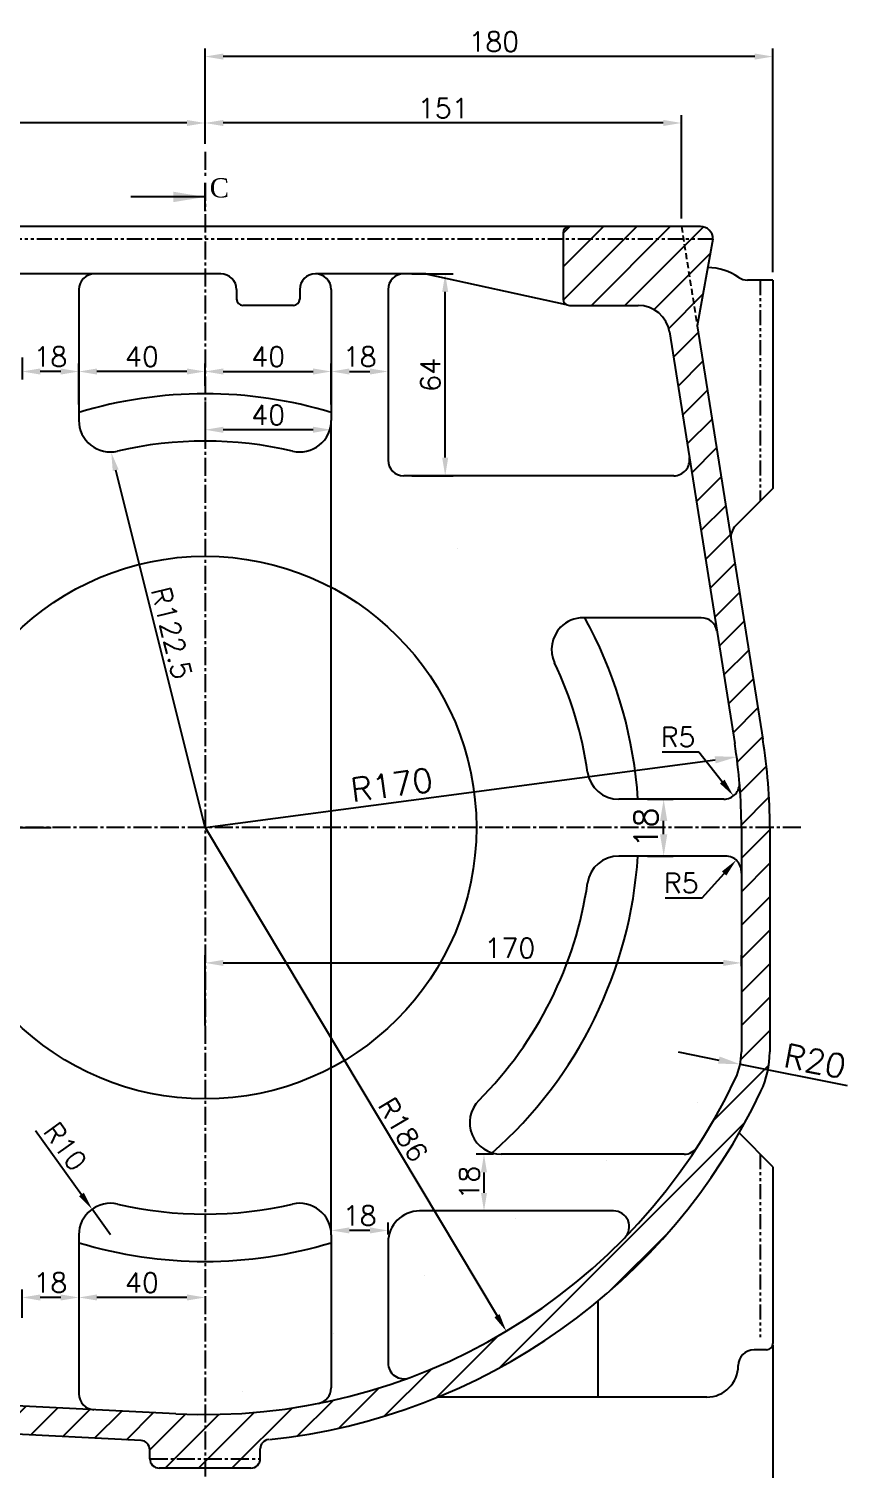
# Model space of a CAD drawing. Header units: millimetres. Extents: x -3508 to 12243, y -3609 to 4092.
# Drawn here: x -1844.2 to -1584.8, y -454.4 to 2.1 of the extents above; entities that cross this region are included whole.
import ezdxf

# ---------------------------------------------------------------- set-up
doc = ezdxf.new("R2010")
doc.units = ezdxf.units.MM
doc.header["$LTSCALE"] = 0.3
doc.header["$PDSIZE"] = -50
for name, pattern in [('CENTER2', [28.575, 19.05, -3.175, 3.175, -3.175]), ('HIDDEN', [9.525, 6.35, -3.175]), ('PHANTOM2', [31.75, 15.875, -3.175, 3.175, -3.175, 3.175, -3.175])]:
    doc.linetypes.add(name, pattern=pattern)
doc.layers.add('AM_5', color=3, linetype='Continuous', lineweight=25)
doc.layers.add('AM_8', color=1, linetype='Continuous', lineweight=25)
for name, color, linetype in [('center', 1, 'CENTER2'), ('CHAIN ...', 8, 'PHANTOM2'), ('h', 4, 'HIDDEN')]:
    doc.layers.add(name, color=color, linetype=linetype)
doc.styles.add('ROMANTIC', font='romantic.ttf')
doc.styles.add('rs', font='romans.shx')
doc.styles.get("Standard").update_dxf_attribs({"font": 'romans.shx', "width": 1.2})
doc.dimstyles.new('ISO-25', dxfattribs={"dimscale": 2.5, "dimtxt": 2.5, "dimasz": 2.5, "dimexe": 0.7, "dimexo": 0.625, "dimtad": 1, "dimdec": 3, "dimlfac": -1, "dimzin": 9, "dimdsep": 46, "dimtxsty": 'Standard', "dimcen": 2.5, "dimclrd": 1, "dimclre": 1, "dimclrt": 7, "dimazin": 0, "dimtfac": 0.65, "dimtdec": 3, "dimtmove": 0, "dimatfit": 3, "dimfxl": 0, "dimtolj": 1, "dimarcsym": 0})
doc.dimstyles.new('sarab', dxfattribs={"dimscale": 3, "dimtxt": 2.5, "dimasz": 2.3, "dimexe": 1, "dimexo": 1, "dimtad": 1, "dimdec": 3, "dimdsep": 46, "dimtxsty": 'rs', "dimcen": 0, "dimclrd": 1, "dimclre": 1, "dimclrt": 7, "dimadec": 3, "dimazin": 2, "dimtfac": 1, "dimtdec": 3, "dimtmove": 0, "dimatfit": 3, "dimfxl": 0, "dimarcsym": 0})
doc.dimstyles.new('sarab$0', dxfattribs={"dimscale": 3, "dimtxt": 2.5, "dimasz": 2.3, "dimexe": 1, "dimexo": 1, "dimtad": 1, "dimdec": 3, "dimdsep": 46, "dimtxsty": 'rs', "dimcen": 0, "dimclrd": 1, "dimclre": 1, "dimclrt": 7, "dimadec": 3, "dimazin": 2, "dimtfac": 1, "dimtdec": 3, "dimtmove": 0, "dimatfit": 3, "dimfxl": 0, "dimarcsym": 0})
doc.dimstyles.new('sarab$4', dxfattribs={"dimscale": 3, "dimtxt": 2.5, "dimasz": 2.3, "dimexe": 1, "dimexo": 1, "dimtad": 1, "dimdec": 3, "dimdsep": 46, "dimtxsty": 'rs', "dimcen": 0, "dimclrd": 1, "dimclre": 1, "dimclrt": 7, "dimadec": 3, "dimazin": 2, "dimtfac": 1, "dimtdec": 3, "dimtmove": 0, "dimatfit": 2, "dimfxl": 0, "dimarcsym": 0})

# ---------------------------------------------------------------- blocks, each defined once
blk = doc.blocks.new('*D1244')
at = {"color": 1, "lineweight": -2, "transparency": 16777216}
for p, q in [((-1828.29, -116.99), (-1828.29, -104)), ((-1788.29, -111.05), (-1788.29, -104)), ((-1794.04, -106.5), (-1822.54, -106.5))]:
    blk.add_line(p, q, dxfattribs=at)
at = {"color": 1, "transparency": 16777216}
for points in [[(-1822.54, -105.54), (-1822.54, -107.46), (-1828.29, -106.5)], [(-1794.04, -105.54), (-1794.04, -107.46), (-1788.29, -106.5)]]:
    blk.add_solid(points, dxfattribs=at)
at = {"layer": 'Defpoints', "color": 0, "transparency": 16777216}
for p in [(-1828.29, -106.5), (-1788.29, -113.55), (-1828.29, -119.49)]:
    blk.add_point(p, dxfattribs=at)
at = {"color": 7, "transparency": 16777216, "insert": (-1808.29, -101.81), "char_height": 6.25, "attachment_point": 5, "style": 'rs'}
blk.add_mtext('40', dxfattribs=at)
blk = doc.blocks.new('*D1197')
at = {"color": 1, "lineweight": -2, "transparency": 16777216}
for p, q in [((-2217.29, -319.1), (-2217.29, -483.8)), ((-1608.29, -415.05), (-1608.29, -483.8)), ((-1614.04, -481.3), (-2211.54, -481.3))]:
    blk.add_line(p, q, dxfattribs=at)
at = {"color": 1, "transparency": 16777216}
for points in [[(-2211.54, -480.34), (-2211.54, -482.26), (-2217.29, -481.3)], [(-1614.04, -480.34), (-1614.04, -482.26), (-1608.29, -481.3)]]:
    blk.add_solid(points, dxfattribs=at)
at = {"layer": 'Defpoints', "color": 0, "transparency": 16777216}
for p in [(-2217.29, -316.6), (-1608.29, -412.55), (-2217.29, -481.3)]:
    blk.add_point(p, dxfattribs=at)
at = {"color": 7, "transparency": 16777216, "insert": (-1941.44, -474.98), "char_height": 6.25, "attachment_point": 5, "style": 'rs'}
blk.add_mtext('(609)', dxfattribs=at)
blk = doc.blocks.new('*D1344')
at = {"color": 1, "lineweight": -2, "transparency": 16777216}
for p, q in [((-1788.29, -25.24), (-1788.29, -4.18)), ((-1608.29, -75.05), (-1608.29, -4.18)), ((-1614.04, -6.68), (-1782.54, -6.68))]:
    blk.add_line(p, q, dxfattribs=at)
at = {"color": 1, "transparency": 16777216}
for points in [[(-1782.54, -5.72), (-1782.54, -7.64), (-1788.29, -6.68)], [(-1614.04, -5.72), (-1614.04, -7.64), (-1608.29, -6.68)]]:
    blk.add_solid(points, dxfattribs=at)
at = {"layer": 'Defpoints', "color": 0, "transparency": 16777216}
for p in [(-1788.29, -6.68), (-1788.29, -27.74), (-1608.29, -77.55)]:
    blk.add_point(p, dxfattribs=at)
at = {"color": 7, "transparency": 16777216, "insert": (-1696.77, -1.99), "char_height": 6.25, "attachment_point": 5, "style": 'rs'}
blk.add_mtext('180', dxfattribs=at)
blk = doc.blocks.new('*D1345')
at = {"color": 1, "lineweight": -2, "transparency": 16777216}
for p, q in [((-1788.29, -111.05), (-1788.29, -104)), ((-1748.29, -116.99), (-1748.29, -104)), ((-1782.54, -106.5), (-1754.04, -106.5))]:
    blk.add_line(p, q, dxfattribs=at)
at = {"color": 1, "transparency": 16777216}
for points in [[(-1782.54, -105.54), (-1782.54, -107.46), (-1788.29, -106.5)], [(-1754.04, -105.54), (-1754.04, -107.46), (-1748.29, -106.5)]]:
    blk.add_solid(points, dxfattribs=at)
at = {"layer": 'Defpoints', "color": 0, "transparency": 16777216}
for p in [(-1748.29, -106.5), (-1788.29, -113.55), (-1748.29, -119.49)]:
    blk.add_point(p, dxfattribs=at)
at = {"color": 7, "transparency": 16777216, "insert": (-1768.29, -101.81), "char_height": 6.25, "attachment_point": 5, "style": 'rs'}
blk.add_mtext('40', dxfattribs=at)
blk = doc.blocks.new('*D1246')
at = {"color": 1, "lineweight": -2, "transparency": 16777216}
for p, q in [((-1722.79, -75.55), (-1709.67, -75.55)), ((-1712.17, -133.8), (-1712.17, -81.3)), ((-1722.79, -139.55), (-1709.67, -139.55))]:
    blk.add_line(p, q, dxfattribs=at)
at = {"color": 1, "transparency": 16777216}
for points in [[(-1713.13, -81.3), (-1711.21, -81.3), (-1712.17, -75.55)], [(-1713.13, -133.8), (-1711.21, -133.8), (-1712.17, -139.55)]]:
    blk.add_solid(points, dxfattribs=at)
at = {"layer": 'Defpoints', "color": 0, "transparency": 16777216}
for p in [(-1725.29, -75.55), (-1712.17, -75.55), (-1725.29, -139.55)]:
    blk.add_point(p, dxfattribs=at)
at = {"color": 7, "transparency": 16777216, "insert": (-1716.85, -107.55), "char_height": 6.25, "attachment_point": 5, "rotation": 90, "style": 'rs'}
blk.add_mtext('64', dxfattribs=at)
blk = doc.blocks.new('*D1245')
at = {"color": 1, "lineweight": -2, "transparency": 16777216}
for p, q in [((-1742.54, -106.5), (-1736.04, -106.5)), ((-1730.29, -107.41), (-1730.29, -109))]:
    blk.add_line(p, q, dxfattribs=at)
at = {"color": 1, "transparency": 16777216}
for points in [[(-1742.54, -105.54), (-1742.54, -107.46), (-1748.29, -106.5)], [(-1736.04, -105.54), (-1736.04, -107.46), (-1730.29, -106.5)]]:
    blk.add_solid(points, dxfattribs=at)
at = {"layer": 'Defpoints', "color": 0, "transparency": 16777216}
for p in [(-1730.29, -104.91), (-1748.29, -106.5), (-1730.29, -106.5)]:
    blk.add_point(p, dxfattribs=at)
at = {"color": 7, "transparency": 16777216, "insert": (-1739.29, -101.81), "char_height": 6.25, "attachment_point": 5, "style": 'rs'}
blk.add_mtext('18', dxfattribs=at)
blk = doc.blocks.new('*D1247')
at = {"color": 1, "lineweight": -2, "transparency": 16777216}
for p, q in [((-1846.29, -102.05), (-1846.29, -109)), ((-1834.04, -106.5), (-1840.54, -106.5))]:
    blk.add_line(p, q, dxfattribs=at)
at = {"color": 1, "transparency": 16777216}
for points in [[(-1840.54, -105.54), (-1840.54, -107.46), (-1846.29, -106.5)], [(-1834.04, -105.54), (-1834.04, -107.46), (-1828.29, -106.5)]]:
    blk.add_solid(points, dxfattribs=at)
at = {"layer": 'Defpoints', "color": 0, "transparency": 16777216}
for p in [(-1846.29, -99.55), (-1846.29, -106.5), (-1828.29, -106.5)]:
    blk.add_point(p, dxfattribs=at)
at = {"color": 7, "transparency": 16777216, "insert": (-1837.29, -101.81), "char_height": 6.25, "attachment_point": 5, "style": 'rs'}
blk.add_mtext('18', dxfattribs=at)
blk = doc.blocks.new('*D1163')
at = {"color": 1, "lineweight": -2, "transparency": 16777216}
for p, q in [((-1696.91, -354.55), (-1702.38, -354.55)), ((-1699.88, -360.3), (-1699.88, -366.8)), ((-1692.83, -372.55), (-1702.38, -372.55))]:
    blk.add_line(p, q, dxfattribs=at)
at = {"color": 1, "transparency": 16777216}
for points in [[(-1700.83, -360.3), (-1698.92, -360.3), (-1699.88, -354.55)], [(-1700.83, -366.8), (-1698.92, -366.8), (-1699.88, -372.55)]]:
    blk.add_solid(points, dxfattribs=at)
at = {"layer": 'Defpoints', "color": 0, "transparency": 16777216}
for p in [(-1694.41, -354.55), (-1699.88, -372.55), (-1690.33, -372.55)]:
    blk.add_point(p, dxfattribs=at)
at = {"color": 7, "transparency": 16777216, "insert": (-1704.56, -363.55), "char_height": 6.25, "attachment_point": 5, "rotation": 90, "style": 'rs'}
blk.add_mtext('18', dxfattribs=at)
blk = doc.blocks.new('*D1250')
at = {"color": 1, "lineweight": -2, "transparency": 16777216}
for p, q in [((-1748.29, -380.1), (-1748.29, -376.21)), ((-1736.04, -378.71), (-1742.54, -378.71)), ((-1730.29, -380.05), (-1730.29, -376.21))]:
    blk.add_line(p, q, dxfattribs=at)
at = {"color": 1, "transparency": 16777216}
for points in [[(-1742.54, -377.75), (-1742.54, -379.67), (-1748.29, -378.71)], [(-1736.04, -377.75), (-1736.04, -379.67), (-1730.29, -378.71)]]:
    blk.add_solid(points, dxfattribs=at)
at = {"layer": 'Defpoints', "color": 0, "transparency": 16777216}
for p in [(-1748.29, -378.71), (-1748.29, -382.6), (-1730.29, -382.55)]:
    blk.add_point(p, dxfattribs=at)
at = {"color": 7, "transparency": 16777216, "insert": (-1739.29, -374.02), "char_height": 6.25, "attachment_point": 5, "style": 'rs'}
blk.add_mtext('18', dxfattribs=at)
blk = doc.blocks.new('*D1251')
at = {"color": 1, "lineweight": -2, "transparency": 16777216}
for p, q in [((-1788.29, -116.05), (-1788.29, -127.46)), ((-1748.29, -380.1), (-1748.29, -122.46)), ((-1754.04, -124.96), (-1782.54, -124.96))]:
    blk.add_line(p, q, dxfattribs=at)
at = {"color": 1, "transparency": 16777216}
for points in [[(-1782.54, -124), (-1782.54, -125.92), (-1788.29, -124.96)], [(-1754.04, -124), (-1754.04, -125.92), (-1748.29, -124.96)]]:
    blk.add_solid(points, dxfattribs=at)
at = {"layer": 'Defpoints', "color": 0, "transparency": 16777216}
for p in [(-1788.29, -113.55), (-1788.29, -124.96), (-1748.29, -382.6)]:
    blk.add_point(p, dxfattribs=at)
at = {"color": 7, "transparency": 16777216, "insert": (-1768.29, -120.27), "char_height": 6.25, "attachment_point": 5, "style": 'rs'}
blk.add_mtext('40', dxfattribs=at)
blk = doc.blocks.new('*D1252')
at = {"color": 1, "lineweight": -2, "transparency": 16777216}
for p, q in [((-1828.29, -385.1), (-1828.29, -402.46)), ((-1794.04, -399.96), (-1822.54, -399.96))]:
    blk.add_line(p, q, dxfattribs=at)
at = {"color": 1, "transparency": 16777216}
for points in [[(-1822.54, -399), (-1822.54, -400.92), (-1828.29, -399.96)], [(-1794.04, -399), (-1794.04, -400.92), (-1788.29, -399.96)]]:
    blk.add_solid(points, dxfattribs=at)
at = {"layer": 'Defpoints', "color": 0, "transparency": 16777216}
for p in [(-1828.29, -382.6), (-1828.29, -399.96), (-1788.29, -399.96)]:
    blk.add_point(p, dxfattribs=at)
at = {"color": 7, "transparency": 16777216, "insert": (-1808.29, -395.27), "char_height": 6.25, "attachment_point": 5, "style": 'rs'}
blk.add_mtext('40', dxfattribs=at)
blk = doc.blocks.new('*D1164')
at = {"color": 1, "lineweight": -2, "transparency": 16777216}
for p, q in [((-1846.29, -406.45), (-1846.29, -397.46)), ((-1834.04, -399.96), (-1840.54, -399.96))]:
    blk.add_line(p, q, dxfattribs=at)
at = {"color": 1, "transparency": 16777216}
for points in [[(-1840.54, -399), (-1840.54, -400.92), (-1846.29, -399.96)], [(-1834.04, -399), (-1834.04, -400.92), (-1828.29, -399.96)]]:
    blk.add_solid(points, dxfattribs=at)
at = {"layer": 'Defpoints', "color": 0, "transparency": 16777216}
for p in [(-1846.29, -399.96), (-1828.29, -399.96), (-1846.29, -408.95)]:
    blk.add_point(p, dxfattribs=at)
at = {"color": 7, "transparency": 16777216, "insert": (-1837.29, -395.27), "char_height": 6.25, "attachment_point": 5, "style": 'rs'}
blk.add_mtext('18', dxfattribs=at)
blk = doc.blocks.new('*D1253')
at = {"color": 1, "lineweight": -2, "transparency": 16777216}
for p, q in [((-1648.09, -242.05), (-1639.93, -242.05)), ((-1642.93, -253.15), (-1642.93, -248.95)), ((-1648.09, -260.05), (-1639.93, -260.05))]:
    blk.add_line(p, q, dxfattribs=at)
at = {"color": 1, "transparency": 16777216}
for points in [[(-1644.08, -248.95), (-1641.78, -248.95), (-1642.93, -242.05)], [(-1644.08, -253.15), (-1641.78, -253.15), (-1642.93, -260.05)]]:
    blk.add_solid(points, dxfattribs=at)
at = {"layer": 'Defpoints', "color": 0, "transparency": 16777216}
for p in [(-1651.09, -242.05), (-1642.93, -242.05), (-1651.09, -260.05)]:
    blk.add_point(p, dxfattribs=at)
at = {"color": 7, "transparency": 16777216, "insert": (-1648.56, -251.05), "char_height": 7.5, "attachment_point": 5, "rotation": 90, "style": 'rs'}
blk.add_mtext('18', dxfattribs=at)
blk = doc.blocks.new('*D1254')
at = {"color": 1, "lineweight": -2, "transparency": 16777216}
blk.add_line((-1788.29, -251.05), (-1816.62, -137.78), dxfattribs=at)
at = {"color": 1, "transparency": 16777216}
blk.add_solid([(-1815.69, -137.55), (-1817.55, -138.02), (-1818.01, -132.21)], dxfattribs=at)
at = {"layer": 'Defpoints', "color": 0, "transparency": 16777216}
for p in [(-1818.01, -132.21), (-1788.29, -251.05)]:
    blk.add_point(p, dxfattribs=at)
at = {"color": 7, "transparency": 16777216, "insert": (-1798.88, -189.4), "char_height": 6.25, "attachment_point": 5, "rotation": 284.0399, "style": 'rs'}
blk.add_mtext('R122.5', dxfattribs=at)
blk = doc.blocks.new('*D1269')
at = {"color": 1, "lineweight": -2, "transparency": 16777216}
for p, q in [((-2007.29, -91.55), (-2007.29, -25.24)), ((-1794.04, -27.74), (-2001.54, -27.74))]:
    blk.add_line(p, q, dxfattribs=at)
at = {"color": 1, "transparency": 16777216}
for points in [[(-2001.54, -26.78), (-2001.54, -28.7), (-2007.29, -27.74)], [(-1794.04, -26.78), (-1794.04, -28.7), (-1788.29, -27.74)]]:
    blk.add_solid(points, dxfattribs=at)
at = {"layer": 'Defpoints', "color": 0, "transparency": 16777216}
for p in [(-2007.29, -27.74), (-1788.29, -27.74), (-2007.29, -94.05)]:
    blk.add_point(p, dxfattribs=at)
at = {"color": 7, "transparency": 16777216, "insert": (-1894.77, -23.05), "char_height": 6.25, "attachment_point": 5, "style": 'rs'}
blk.add_mtext('219', dxfattribs=at)
blk = doc.blocks.new('*D1481')
at = {"color": 1, "lineweight": -2, "transparency": 16777216}
for p, q in [((-1842.01, -347.04), (-1827.47, -367.31)), ((-1818.29, -380.11), (-1824.12, -371.98))]:
    blk.add_line(p, q, dxfattribs=at)
at = {"color": 1, "transparency": 16777216}
blk.add_solid([(-1826.7, -366.75), (-1828.25, -367.87), (-1824.12, -371.98)], dxfattribs=at)
at = {"layer": 'Defpoints', "color": 0, "transparency": 16777216}
for p in [(-1824.12, -371.98), (-1818.29, -380.11)]:
    blk.add_point(p, dxfattribs=at)
at = {"color": 7, "transparency": 16777216, "insert": (-1832.61, -352.1), "char_height": 6.25, "attachment_point": 5, "rotation": 305.6528, "style": 'rs'}
blk.add_mtext('R10', dxfattribs=at)
blk = doc.blocks.new('*D1466')
at = {"color": 1, "lineweight": -2, "transparency": 16777216}
for p, q in [((-1788.29, -34.37), (-1788.29, -25.24)), ((-1637.29, -58.05), (-1637.29, -25.24)), ((-1643.04, -27.74), (-1782.54, -27.74))]:
    blk.add_line(p, q, dxfattribs=at)
at = {"color": 1, "transparency": 16777216}
for points in [[(-1782.54, -26.78), (-1782.54, -28.7), (-1788.29, -27.74)], [(-1643.04, -26.78), (-1643.04, -28.7), (-1637.29, -27.74)]]:
    blk.add_solid(points, dxfattribs=at)
at = {"layer": 'Defpoints', "color": 0, "transparency": 16777216}
for p in [(-1788.29, -27.74), (-1788.29, -36.87), (-1637.29, -60.55)]:
    blk.add_point(p, dxfattribs=at)
at = {"color": 7, "transparency": 16777216, "insert": (-1712.79, -23.05), "char_height": 6.25, "attachment_point": 5, "style": 'rs'}
blk.add_mtext('151', dxfattribs=at)
blk = doc.blocks.new('*D1218')
at = {"color": 1, "lineweight": -2, "transparency": 16777216}
for p, q in [((-1643.43, -227), (-1631.75, -227)), ((-1631.75, -227), (-1624.35, -236.46))]:
    blk.add_line(p, q, dxfattribs=at)
at = {"color": 1, "transparency": 16777216}
blk.add_solid([(-1623.6, -235.87), (-1625.11, -237.05), (-1620.81, -240.98)], dxfattribs=at)
at = {"layer": 'Defpoints', "color": 0, "transparency": 16777216}
for p in [(-1623.89, -237.05), (-1620.81, -240.98)]:
    blk.add_point(p, dxfattribs=at)
at = {"color": 7, "transparency": 16777216, "insert": (-1638.37, -222.32), "char_height": 6.25, "attachment_point": 5, "style": 'rs'}
blk.add_mtext('R5', dxfattribs=at)
blk = doc.blocks.new('_DatumFilled')
at = {"color": 0, "linetype": 'ByBlock'}
blk.add_solid([(0, 0.577), (-1, 0), (0, -0.577)], dxfattribs=at)
blk = doc.blocks.new('*D1458')
at = {"color": 1, "lineweight": -2, "transparency": 16777216}
for p, q in [((-1630.74, -273.33), (-1623.78, -265.6)), ((-1642.42, -273.33), (-1630.74, -273.33))]:
    blk.add_line(p, q, dxfattribs=at)
at = {"color": 1, "transparency": 16777216}
blk.add_solid([(-1624.49, -264.96), (-1623.07, -266.24), (-1619.93, -261.33)], dxfattribs=at)
at = {"layer": 'Defpoints', "color": 0, "transparency": 16777216}
for p in [(-1619.93, -261.33), (-1623.28, -265.05)]:
    blk.add_point(p, dxfattribs=at)
at = {"color": 7, "transparency": 16777216, "insert": (-1637.36, -268.64), "char_height": 6.25, "attachment_point": 5, "style": 'rs'}
blk.add_mtext('R5', dxfattribs=at)
blk = doc.blocks.new('*D1168')
at = {"layer": 'AM_5', "color": 1, "lineweight": -2, "transparency": 16777216}
for p, q in [((-1788.29, -313.76), (-1788.29, -291.43)), ((-1618.29, -294.98), (-1618.29, -291.43)), ((-1782.54, -293.93), (-1624.04, -293.93))]:
    blk.add_line(p, q, dxfattribs=at)
at = {"layer": 'AM_5', "color": 1, "transparency": 16777216}
for points in [[(-1782.54, -292.97), (-1782.54, -294.89), (-1788.29, -293.93)], [(-1624.04, -292.97), (-1624.04, -294.89), (-1618.29, -293.93)]]:
    blk.add_solid(points, dxfattribs=at)
at = {"layer": 'Defpoints', "color": 0, "transparency": 16777216}
for p in [(-1618.29, -293.93), (-1618.29, -297.48), (-1788.29, -316.26)]:
    blk.add_point(p, dxfattribs=at)
at = {"layer": 'AM_5', "color": 7, "transparency": 16777216, "insert": (-1691.67, -289.24), "char_height": 6.25, "attachment_point": 5, "style": 'rs'}
blk.add_mtext('170', dxfattribs=at)
blk = doc.blocks.new('*D1169')
at = {"layer": 'AM_5', "color": 1, "lineweight": -2, "transparency": 16777216}
blk.add_line((-1788.29, -251.05), (-1626.62, -229.56), dxfattribs=at)
at = {"layer": 'AM_5', "color": 1, "transparency": 16777216}
blk.add_solid([(-1626.77, -228.42), (-1626.46, -230.7), (-1619.78, -228.65)], dxfattribs=at)
at = {"layer": 'Defpoints', "color": 0, "transparency": 16777216}
for p in [(-1619.78, -228.65), (-1788.29, -251.05)]:
    blk.add_point(p, dxfattribs=at)
at = {"layer": 'AM_5', "color": 7, "transparency": 16777216, "insert": (-1729.11, -237.51), "char_height": 7.5, "attachment_point": 5, "rotation": 7.5695, "style": 'rs'}
blk.add_mtext('R170', dxfattribs=at)
blk = doc.blocks.new('*D1170')
at = {"layer": 'AM_5', "color": 1, "lineweight": -2, "transparency": 16777216}
for p, q in [((-1638.29, -322.15), (-1625.45, -324.71)), ((-1618.68, -326.05), (-1584.76, -332.8))]:
    blk.add_line(p, q, dxfattribs=at)
at = {"layer": 'AM_5', "color": 1, "transparency": 16777216}
blk.add_solid([(-1625.22, -323.58), (-1625.67, -325.84), (-1618.68, -326.05)], dxfattribs=at)
at = {"layer": 'Defpoints', "color": 0, "transparency": 16777216}
for p in [(-1638.29, -322.15), (-1618.68, -326.05)]:
    blk.add_point(p, dxfattribs=at)
at = {"layer": 'AM_5', "color": 7, "transparency": 16777216, "insert": (-1594.96, -325.04), "char_height": 7.5, "attachment_point": 5, "rotation": 348.7506, "style": 'rs'}
blk.add_mtext('R20', dxfattribs=at)
blk = doc.blocks.new('*D1174')
at = {"layer": 'AM_5', "color": 1, "lineweight": -2, "transparency": 16777216}
blk.add_line((-1788.29, -251.05), (-1695.75, -405.73), dxfattribs=at)
at = {"layer": 'AM_5', "color": 1, "transparency": 16777216}
blk.add_solid([(-1694.93, -405.24), (-1696.58, -406.22), (-1692.8, -410.66)], dxfattribs=at)
at = {"layer": 'Defpoints', "color": 0, "transparency": 16777216}
for p in [(-1788.29, -251.05), (-1692.8, -410.66)]:
    blk.add_point(p, dxfattribs=at)
at = {"layer": 'AM_5', "color": 7, "transparency": 16777216, "insert": (-1725.56, -346.78), "char_height": 6.25, "attachment_point": 5, "rotation": 300.8907, "style": 'rs'}
blk.add_mtext('R186', dxfattribs=at)

msp = doc.modelspace()

# ---------------------------------------------------------------- hatches: boundary and pattern name
at = {"layer": 'AM_8'}
h = msp.add_hatch(dxfattribs=at)
h.set_pattern_fill('_U', color=256, scale=7.5, angle=45, style=0, pattern_type=0)
h.set_pattern_definition([(45, (-6131.779, -43.694), (-5.303301, 5.303301), [])])
edge = h.paths.add_edge_path()
edge.add_line((-2169.2941, -60.5462), (-2202.2941, -60.5462))
edge.add_line((-2202.2941, -60.5462), (-2202.5378, -64.5462))
edge.add_line((-2202.5378, -64.5462), (-2167.2941, -64.5462))
edge.add_line((-2167.2941, -64.5462), (-2167.2941, -62.5462))
edge.add_arc((-2169.2941, -62.5462), 2, 0, 90)
edge = h.paths.add_edge_path()
edge.add_line((-1632.2941, -92.0427), (-1674.7941, -64.5462))
edge.add_line((-1674.7941, -64.5462), (-1674.7941, -83.5462))
edge.add_arc((-1672.7941, -83.5462), 2, 180, 270)
edge.add_line((-1672.7941, -85.5462), (-1650.9759, -85.5462))
edge.add_arc((-1650.9759, -95.5462), 10, 9.020304, 90, ccw=False)
edge.add_line((-1641.0996, -93.9784), (-1620.3966, -224.3929))
edge.add_arc((-1788.2941, -251.0462), 170, 0, 9.020304, ccw=False)
edge.add_line((-1618.2941, -251.0462), (-1609.2941, -251.0462))
edge.add_arc((-1788.2941, -251.0462), 179, 360, 369.020304)
edge.add_line((-1611.5079, -222.9818), (-1632.2941, -92.0427))
edge = h.paths.add_edge_path()
edge.add_arc((-1631.2941, -64.5462), 4, 360, 450)
edge.add_line((-1631.2941, -60.5462), (-1672.7941, -60.5462))
edge.add_arc((-1672.7941, -62.5462), 2, 90, 180)
edge.add_line((-1674.7941, -62.5462), (-1674.7941, -64.5462))
edge.add_line((-1674.7941, -64.5462), (-1632.2941, -92.0427))
edge.add_line((-1632.2941, -92.0427), (-1627.2941, -64.5462))
edge = h.paths.add_edge_path()
edge.add_line((-1788.2941, -451.0462), (-1805.7941, -451.0462))
edge.add_arc((-1802.7941, -451.0462), 3, 180, 270)
edge.add_line((-1802.7941, -454.0462), (-1788.2941, -454.0462))
edge.add_line((-1788.2941, -454.0462), (-1788.2941, -451.0462))
edge = h.paths.add_edge_path()
edge.add_line((-1770.7941, -451.0462), (-1788.2941, -451.0462))
edge.add_line((-1788.2941, -451.0462), (-1788.2941, -454.0462))
edge.add_line((-1788.2941, -454.0462), (-1773.7941, -454.0462))
edge.add_arc((-1773.7941, -451.0462), 3, 270, 360)
edge = h.paths.add_edge_path()
edge.add_line((-2095.5441, -421.937), (-2101.1792, -421.6556))
edge.add_arc((-2062.7344, -428.0808), 38.978, 170.512034, 183.771178)
edge.add_line((-2101.628, -430.6445), (-2095.5441, -430.9482))
edge.add_line((-2095.5441, -430.9482), (-2095.5441, -421.937))
h.paths.add_polyline_path([(-2095.5441, -421.937), (-2095.5441, -430.9482), (-1971.5441, -437.1395), (-1971.5441, -428.1283)])
edge = h.paths.add_edge_path()
edge.add_line((-1971.5441, -428.1283), (-1971.5441, -437.1395))
edge.add_line((-1971.5441, -437.1395), (-1808.7751, -445.2665))
edge.add_arc((-1808.7941, -448.2665), 3, 0, 89.63529, ccw=False)
edge.add_line((-1805.7941, -448.2665), (-1805.7941, -451.0462))
edge.add_line((-1805.7941, -451.0462), (-1788.2941, -451.0462))
edge.add_line((-1788.2941, -451.0462), (-1788.2941, -437.0462))
edge.add_arc((-1788.2941, -251.0462), 186, 267.141606, 270, ccw=False)
edge.add_line((-1797.5695, -436.8148), (-1971.5441, -428.1283))
edge = h.paths.add_edge_path()
edge.add_arc((-1638.2941, -322.1518), 29, 334.637316, 360)
edge.add_line((-1609.2941, -322.1518), (-1609.2941, -251.0462))
edge.add_line((-1609.2941, -251.0462), (-1618.2941, -251.0462))
edge.add_line((-1618.2941, -251.0462), (-1618.2941, -264.622))
edge.add_arc((-1623.2761, -265.0462), 5, -4.867312, 4.867312, ccw=False)
edge.add_line((-1618.2941, -265.4705), (-1618.2941, -322.1518))
edge.add_arc((-1638.2941, -322.1518), 20, -25.362684, 0, ccw=False)
edge.add_arc((-1788.2941, -251.0462), 186, 270, 334.637316, ccw=False)
edge.add_line((-1788.2941, -437.0462), (-1788.2941, -451.0462))
edge.add_line((-1788.2941, -451.0462), (-1770.7941, -451.0462))
edge.add_line((-1770.7941, -451.0462), (-1770.7941, -447.9712))
edge.add_arc((-1767.7941, -447.9712), 3, 91.103708, 180, ccw=False)
edge.add_arc((-1788.2941, -251.0462), 195, 276.01748, 334.637316)
edge = h.paths.add_edge_path()
edge.add_line((-2204.8815, -251.0462), (-2213.8982, -251.0462))
edge.add_line((-2213.8982, -251.0462), (-2217.2941, -306.7962))
edge.add_line((-2217.2941, -306.7962), (-2217.2941, -316.6025))
edge.add_arc((-2208.8997, -316.0566), 8.4121, 90.586152, 183.720701, ccw=False)
edge.add_line((-2208.9858, -307.6449), (-2208.2941, -307.0701))
edge.add_line((-2208.2941, -307.0701), (-2204.8815, -251.0462))
edge = h.paths.add_edge_path()
edge.add_arc((-2208.8997, -316.0566), 8.4121, 90.586152, 183.720701)
edge.add_line((-2217.2941, -316.6025), (-2216.9905, -316.8016))
edge.add_arc((-2096.7289, -309.7812), 120.4663, 183.340898, 267.215703)
edge.add_line((-2102.5807, -430.1053), (-2101.628, -430.6445))
edge.add_arc((-2062.7344, -428.0808), 38.978, 170.512034, 183.771178, ccw=False)
edge.add_line((-2101.1792, -421.6556), (-2102.6606, -421.7083))
edge.add_arc((-2095.2189, -308.5457), 113.4071, 179.828343, 266.237568, ccw=False)
edge.add_line((-2208.6254, -308.2059), (-2208.9858, -307.6449))
edge = h.paths.add_edge_path()
edge.add_line((-2169.2941, -85.5462), (-2190.0956, -85.5462))
edge.add_arc((-2190.0956, -90.5462), 5, 90, 176.514209)
edge.add_line((-2195.0864, -90.2422), (-2204.8815, -251.0462))
edge.add_line((-2204.8815, -251.0462), (-2213.8982, -251.0462))
edge.add_line((-2213.8982, -251.0462), (-2202.5378, -64.5462))
edge.add_line((-2202.5378, -64.5462), (-2167.2941, -64.5462))
edge.add_line((-2167.2941, -64.5462), (-2167.2941, -83.5462))
edge.add_arc((-2169.2941, -83.5462), 2, 270, 360, ccw=False)

# ---------------------------------------------------------------- linework, layer by layer
at = {"color": 60}
msp.add_line((-1788.2941, -55.6861), (-1788.2941, -46.6692), dxfattribs=at)
for p, q in [((-1631.2941, -60.5462), (-2202.2941, -60.5462)), ((-1674.7941, -62.5462), (-1674.7941, -83.5462)), ((-1627.2941, -64.5462), (-1632.2941, -92.0427)), ((-1783.2941, -75.5462), (-1853.2941, -75.5462)), ((-1718.2941, -75.5462), (-1753.2941, -75.5462)), ((-1718.2941, -75.5462), (-1673.8607, -85.2381)), ((-1608.2941, -77.5462), (-1616.3327, -77.5462)), ((-1608.2941, -77.5462), (-1608.2941, -143.5462)), ((-1828.2941, -80.5462), (-1828.2941, -121.9871)), ((-1778.2941, -80.5462), (-1778.2941, -83.5462)), ((-1758.2941, -80.5462), (-1758.2941, -83.5462)), ((-1748.2941, -80.5462), (-1748.2941, -121.9871)), ((-1730.2941, -80.5462), (-1730.2941, -134.5462)), ((-1760.2941, -85.5462), (-1776.2941, -85.5462)), ((-1672.7941, -85.5462), (-1650.9759, -85.5462)), ((-1641.0996, -93.9784), (-1620.3966, -224.3929)), ((-1632.2941, -92.0427), (-1611.5079, -222.9818)), ((-1704.3949, -139.5462), (-1725.2941, -139.5462)), ((-1693.1929, -139.5462), (-1704.3949, -139.5462)), ((-1639.7221, -139.5462), (-1693.1929, -139.5462)), ((-1608.2941, -143.5462), (-1620.148, -155.4001)), ((-1708.3949, -162.5462), (-1708.3949, -162.5462)), ((-1630.991, -184.5462), (-1668.4442, -184.5462)), ((-1623.8892, -242.0462), (-1657.1635, -242.0462)), ((-1618.2941, -251.0462), (-1618.2941, -322.1518)), ((-1609.2941, -251.0462), (-1609.2941, -322.1518)), ((-1623.2761, -260.0462), (-1657.1635, -260.0462)), ((-1608.2941, -358.5462), (-1619.0087, -347.8317)), ((-1636.4431, -354.5462), (-1694.4112, -354.5462)), ((-1608.2941, -358.5462), (-1608.2941, -414.5462)), ((-1658.8386, -372.5462), (-1720.2941, -372.5462)), ((-1828.2941, -380.1053), (-1828.2941, -430.5242)), ((-1748.2941, -380.1053), (-1748.2941, -428.63)), ((-1730.2941, -382.5462), (-1730.2941, -420.7283)), ((-1663.7941, -401.1287), (-1663.7941, -431.5462)), ((-1610.2931, -416.5462), (-1614.2941, -416.5462)), ((-1610.2931, -416.5462), (-1614.2941, -416.5462)), ((-1610.2941, -416.5462), (-1614.2941, -416.5462)), ((-1610.2941, -416.5462), (-1614.2941, -416.5462)), ((-1797.5695, -436.8148), (-2101.1792, -421.6556)), ((-1808.5143, -445.2796), (-2101.628, -430.6445)), ((-1637.2941, -431.5462), (-1714.5056, -431.5462)), ((-1629.2941, -431.5462), (-1714.5056, -431.5462)), ((-1805.7941, -451.0462), (-1805.7941, -448.2665)), ((-1770.7941, -451.0462), (-1770.7941, -447.9712)), ((-1773.7941, -454.0462), (-1802.7941, -454.0462))]:
    msp.add_line(p, q)
at = {"color": 1}
msp.add_line((-1849.5446, -251.0462), (-1837.0446, -251.0462), dxfattribs=at)
msp.add_circle((-1788.2941, -251.0462), 86)
for centre, radius, start, end in [((-1672.7941, -62.5462), 2, 90, 180), ((-1631.2941, -64.5462), 4, 0, 90), ((-1823.2941, -80.5462), 5, 90, 180), ((-1783.2941, -80.5462), 5, 0, 90), ((-1753.2941, -80.5462), 5, 90, 180), ((-1753.2941, -80.5462), 5, 0, 90), ((-1725.2941, -80.5462), 5, 90, 180), ((-1629.2941, -91.5462), 18, 55.698847, 88.845218), ((-1616.3327, -72.5462), 5, 235.698847, 270), ((-1776.2941, -83.5462), 2, 180, 270), ((-1760.2941, -83.5462), 2, 270, 0), ((-1672.7941, -83.5462), 2, 180, 270), ((-1650.9759, -95.5462), 10, 9.020304, 90), ((-1788.2941, -251.0462), 137.5, 73.08761, 106.91239), ((-1818.2941, -121.9871), 10, 180, 283.086105), ((-1758.2941, -121.9871), 10, 256.913895, 360), ((-1788.2941, -251.0462), 122.5, 76.913895, 103.086105), ((-1725.2941, -134.5462), 5, 180, 270), ((-1639.7221, -134.5462), 5, 270, 9.020304), ((-1616.6124, -158.9356), 5, 135, 189.020304), ((-1668.4442, -194.5462), 10, 90, 135.572996), ((-1788.2941, -251.0462), 137.5, 27.504494, 28.923169), ((-1630.991, -189.5462), 5, 9.020304, 90), ((-1668.4442, -194.5462), 10, 135.572996, 205.240267), ((-1788.2941, -251.0462), 137.5, 3.752952, 27.504494), ((-1788.2941, -251.0462), 122.5, 8.244419, 25.240267), ((-1788.2941, -251.0462), 179, 0, 9.020304), ((-1788.2941, -251.0462), 170, 0, 9.020304), ((-1657.1635, -232.0462), 10, 188.244419, 270), ((-1623.8892, -237.0462), 5, 270, 4.867312), ((-1788.2941, -251.0462), 137.5, 311.440293, 356.247048), ((-1657.1635, -270.0462), 10, 90, 171.755581), ((-1623.2761, -265.0462), 5, 355.132688, 90), ((-1788.2941, -251.0462), 122.5, 315.11708, 351.755581), ((-1638.2941, -322.1518), 20, 334.637316, 0), ((-1638.2941, -322.1518), 29, 334.637316, 0), ((-1788.2941, -251.0462), 186, 267.141606, 334.637316), ((-1788.2941, -251.0462), 195, 276.003651, 334.637316), ((-1694.4112, -344.5462), 10, 135.11708, 270), ((-1636.4431, -349.5462), 5, 270, 327.030064), ((-1818.2941, -380.1053), 10, 76.913895, 180), ((-1788.2941, -251.0462), 122.5, 256.913895, 283.086105), ((-1758.2941, -380.1053), 10, 0, 103.086105), ((-1720.2941, -382.5462), 10, 90, 180), ((-1658.8386, -377.5462), 5, 315.661581, 90), ((-1788.2941, -251.0462), 137.5, 253.08761, 286.91239), ((-1610.2941, -414.5462), 2, 270, 360), ((-1614.2941, -421.5462), 5, 90, 180), ((-1725.2941, -420.7283), 5, 180, 290.369087), ((-1629.2941, -421.5462), 10, 270, 0), ((-1753.2941, -428.63), 5, 281.149529, 0), ((-1823.2941, -430.5242), 5, 180, 267.141606), ((-1808.7941, -448.2665), 3, 0, 87.139724), ((-1767.7941, -447.9712), 3, 96.003651, 180), ((-1802.7941, -451.0462), 3, 180, 270), ((-1773.7941, -451.0462), 3, 270, 0)]:
    msp.add_arc(centre, radius, start, end)
at = {"layer": 'center'}
for p, q in [((-1788.2941, -36.8736), (-1788.2941, -45.2651)), ((-1788.2941, -46.6692), (-1788.2941, -55.6861)), ((-1788.2941, -56.683), (-1788.2941, -460.8996)), ((-1599.4814, -251.0462), (-2231.794, -251.0462)), ((-1805.7941, -451.0462), (-1770.7941, -451.0462))]:
    msp.add_line(p, q, dxfattribs=at)
at = {"layer": 'CHAIN ...'}
for p, q in [((-1627.2941, -64.5462), (-2202.5615, -64.5462)), ((-1612.2941, -77.5462), (-1612.2941, -147.5462)), ((-1612.2941, -354.5462), (-1612.2941, -412.5462)), ((-1612.2941, -354.5462), (-1612.2941, -412.5462))]:
    msp.add_line(p, q, dxfattribs=at)
at = {"layer": 'h'}
msp.add_line((-1637.2941, -60.5462), (-1632.2941, -92.0427), dxfattribs=at)

# ---------------------------------------------------------------- texts
at = {"style": 'ROMANTIC'}
msp.add_text('C', height=6.1, dxfattribs=at).set_placement((-1786.8164, -51.3328))

# ---------------------------------------------------------------- dimensions: what is measured, and where the dimension line sits
for base, p1, p2, picture, middle in [((-1788.2941, -6.6792), (-1608.2941, -77.5462), (-1788.2941, -27.7374), '*D1344', (-1696.7723, -6.6792)), ((-2007.2941, -27.7374), (-1788.2941, -27.7374), (-2007.2941, -94.0462), '*D1269', (-1894.7689, -27.7374))]:
    dim = msp.add_linear_dim(base=base, p1=p1, p2=p2, dimstyle='sarab', override={"dimscale": 2.5, "dimdec": 2, "dimadec": 2, "dimtdec": 2, "dimatfit": 0})
    dim.commit()
    dim.dimension.update_dxf_attribs({"geometry": picture, "text_midpoint": middle, "dimtype": 160})
for base, p1, p2, override, picture, middle in [((-1788.2941, -27.7374), (-1637.2941, -60.5462), (-1788.2941, -36.8736), {"dimscale": 2.5, "dimdec": 2, "dimadec": 2, "dimtdec": 2}, '*D1466', (-1712.7941, -23.0499)), ((-1846.2941, -106.4974), (-1828.2941, -106.4974), (-1846.2941, -99.5462), {"dimscale": 2.5, "dimdec": 2, "dimadec": 2, "dimtdec": 2, "dimatfit": 0}, '*D1247', (-1837.2941, -101.8099)), ((-1828.2941, -106.4974), (-1788.2941, -113.5462), (-1828.2941, -119.493), {"dimscale": 2.5, "dimdec": 2, "dimadec": 2, "dimtdec": 2, "dimatfit": 0}, '*D1244', (-1808.2941, -101.8099)), ((-1748.2941, -106.4974), (-1788.2941, -113.5462), (-1748.2941, -119.493), {"dimscale": 2.5, "dimdec": 2, "dimadec": 2, "dimtdec": 2, "dimatfit": 0}, '*D1345', (-1768.2941, -101.8099)), ((-1730.2941, -106.4974), (-1748.2941, -106.4974), (-1730.2941, -104.9055), {"dimscale": 2.5, "dimdec": 2, "dimadec": 2, "dimtdec": 2, "dimatfit": 0}, '*D1245', (-1739.2941, -101.8099)), ((-1788.2941, -124.9625), (-1748.2941, -382.5995), (-1788.2941, -113.5462), {"dimscale": 2.5, "dimdec": 2, "dimadec": 2, "dimtdec": 2, "dimatfit": 0}, '*D1251', (-1768.2941, -120.275)), ((-1748.2941, -378.7095), (-1730.2941, -382.5462), (-1748.2941, -382.5995), {"dimscale": 2.5, "dimdec": 2, "dimadec": 2, "dimtdec": 2, "dimatfit": 0}, '*D1250', (-1739.2941, -374.022)), ((-1828.2941, -399.9625), (-1788.2941, -399.9625), (-1828.2941, -382.5995), {"dimscale": 2.5, "dimdec": 2, "dimadec": 2, "dimtdec": 2, "dimatfit": 0}, '*D1252', (-1808.2941, -395.275)), ((-1846.2941, -399.9625), (-1828.2941, -399.9625), (-1846.2941, -408.9538), {"dimscale": 2.5, "dimdec": 2, "dimadec": 2, "dimtdec": 2, "dimatfit": 0}, '*D1164', (-1837.2941, -395.275))]:
    dim = msp.add_linear_dim(base=base, p1=p1, p2=p2, dimstyle='sarab', override=override)
    dim.commit()
    dim.dimension.update_dxf_attribs({"geometry": picture, "text_midpoint": middle})
for base, p1, p2, picture, middle in [((-1712.1669, -75.5462), (-1725.2941, -139.5462), (-1725.2941, -75.5462), '*D1246', (-1716.8544, -107.5462)), ((-1699.8755, -372.5462), (-1694.4112, -354.5462), (-1690.326, -372.5462), '*D1163', (-1704.563, -363.5462))]:
    dim = msp.add_linear_dim(base=base, p1=p1, p2=p2, angle=90, dimstyle='sarab', override={"dimscale": 2.5, "dimdec": 2, "dimadec": 2, "dimtdec": 2, "dimatfit": 0})
    dim.commit()
    dim.dimension.update_dxf_attribs({"geometry": picture, "text_midpoint": middle})
for center, mpoint, override, picture, middle in [((-1788.2941, -251.0462), (-1818.0124, -132.2057), {"dimscale": 2.5, "dimdec": 2, "dimadec": 2, "dimtdec": 2, "dimatfit": 0}, '*D1254', (-1803.4252, -190.5384)), ((-1623.8892, -237.0462), (-1620.8083, -240.9843), {"dimscale": 2.5, "dimtoh": 1, "dimdec": 2, "dimcen": 2.5, "dimadec": 1, "dimtdec": 2, "dimtmove": 1, "dimldrblk": 'DatumFilled'}, '*D1218', (-1631.7454, -227.0043)), ((-1623.2761, -265.0462), (-1619.9292, -261.3317), {"dimscale": 2.5, "dimtoh": 1, "dimdec": 2, "dimcen": 2.5, "dimadec": 1, "dimtdec": 2, "dimtmove": 1, "dimldrblk": 'DatumFilled'}, '*D1458', (-1630.7419, -273.3322))]:
    dim = msp.add_radius_dim(center=center, mpoint=mpoint, dimstyle='sarab', override=override)
    dim.commit()
    dim.dimension.update_dxf_attribs({"geometry": picture, "text_midpoint": middle, "dimtype": 164})
dim = msp.add_linear_dim(base=(-1642.9302, -242.0462), p1=(-1651.089, -260.0462), p2=(-1651.089, -242.0462), angle=90, dimstyle='sarab')
dim.commit()
dim.dimension.update_dxf_attribs({"geometry": '*D1253', "text_midpoint": (-1648.5552, -251.0462)})
dim = msp.add_linear_dim(base=(-2217.2941, -481.3001), p1=(-1608.2941, -412.5462), p2=(-2217.2941, -316.6025), angle=180, text='(609)', dimstyle='sarab', override={"dimscale": 2.5, "dimdec": 2, "dimadec": 2, "dimtdec": 2, "dimatfit": 0})
dim.commit()
dim.dimension.update_dxf_attribs({"geometry": '*D1197', "text_midpoint": (-1941.4442, -481.3001), "dimtype": 160})
dim = msp.add_radius_dim(center=(-1818.2941, -380.1053), mpoint=(-1824.1229, -371.9797), dimstyle='sarab', override={"dimscale": 2.5, "dimdec": 2, "dimadec": 2, "dimtdec": 2})
dim.commit()
dim.dimension.update_dxf_attribs({"geometry": '*D1481', "text_midpoint": (-1832.6115, -352.1038)})
at = {"layer": 'AM_5'}
for center, mpoint, picture, middle in [((-1788.2941, -251.0462), (-1619.7755, -228.6524), '*D1169', (-1728.3682, -243.0829)), ((-1638.2941, -322.1518), (-1618.6784, -326.0534), '*D1170', (-1596.0534, -330.5535))]:
    dim = msp.add_radius_dim(center=center, mpoint=mpoint, dimstyle='sarab$4', dxfattribs=at)
    dim.commit()
    dim.dimension.update_dxf_attribs({"geometry": picture, "text_midpoint": middle, "dimtype": 164})
dim = msp.add_radius_dim(center=(-1788.2941, -251.0462), mpoint=(-1692.8014, -410.6618), dimstyle='sarab$4', override={"dimscale": 2.5}, dxfattribs=at)
dim.commit()
dim.dimension.update_dxf_attribs({"geometry": '*D1174', "text_midpoint": (-1729.5813, -349.1844), "dimtype": 164})
dim = msp.add_linear_dim(base=(-1618.2941, -293.9285), p1=(-1788.2941, -316.257), p2=(-1618.2941, -297.479), dimstyle='sarab$0', override={"dimscale": 2.5}, dxfattribs=at)
dim.commit()
dim.dimension.update_dxf_attribs({"geometry": '*D1168', "text_midpoint": (-1691.6744, -293.9285), "dimtype": 160})

# ---------------------------------------------------------------- leaders
msp.add_leader([(-1788.2941, -51.1777), (-1811.8001, -51.1777)], dimstyle='ISO-25', override={"dimscale": 2, "dimasz": 5})

doc.saveas('drawing.dxf')
